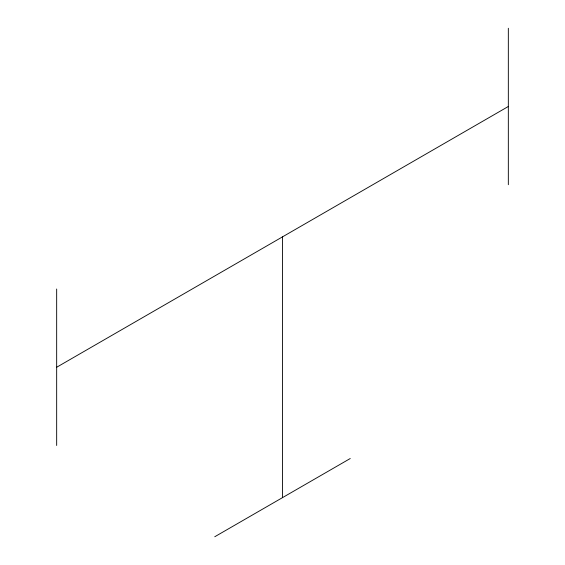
<?xml version="1.0" encoding="UTF-8"?>
<svg xmlns="http://www.w3.org/2000/svg" width="565" height="565" viewBox="0 0 565 565"><rect width="100%" height="100%" fill="white"/><g stroke="black" fill="none" stroke-linecap="round" stroke-linejoin="round"><path stroke-width="0.85" d="M56.669 367.25L508.331 106.481M214.749 536.75L350.251 458.519M508.331 28.25L508.331 184.713M282.5 236.862L282.5 497.638M56.669 289.019L56.669 445.481"/></g></svg>
